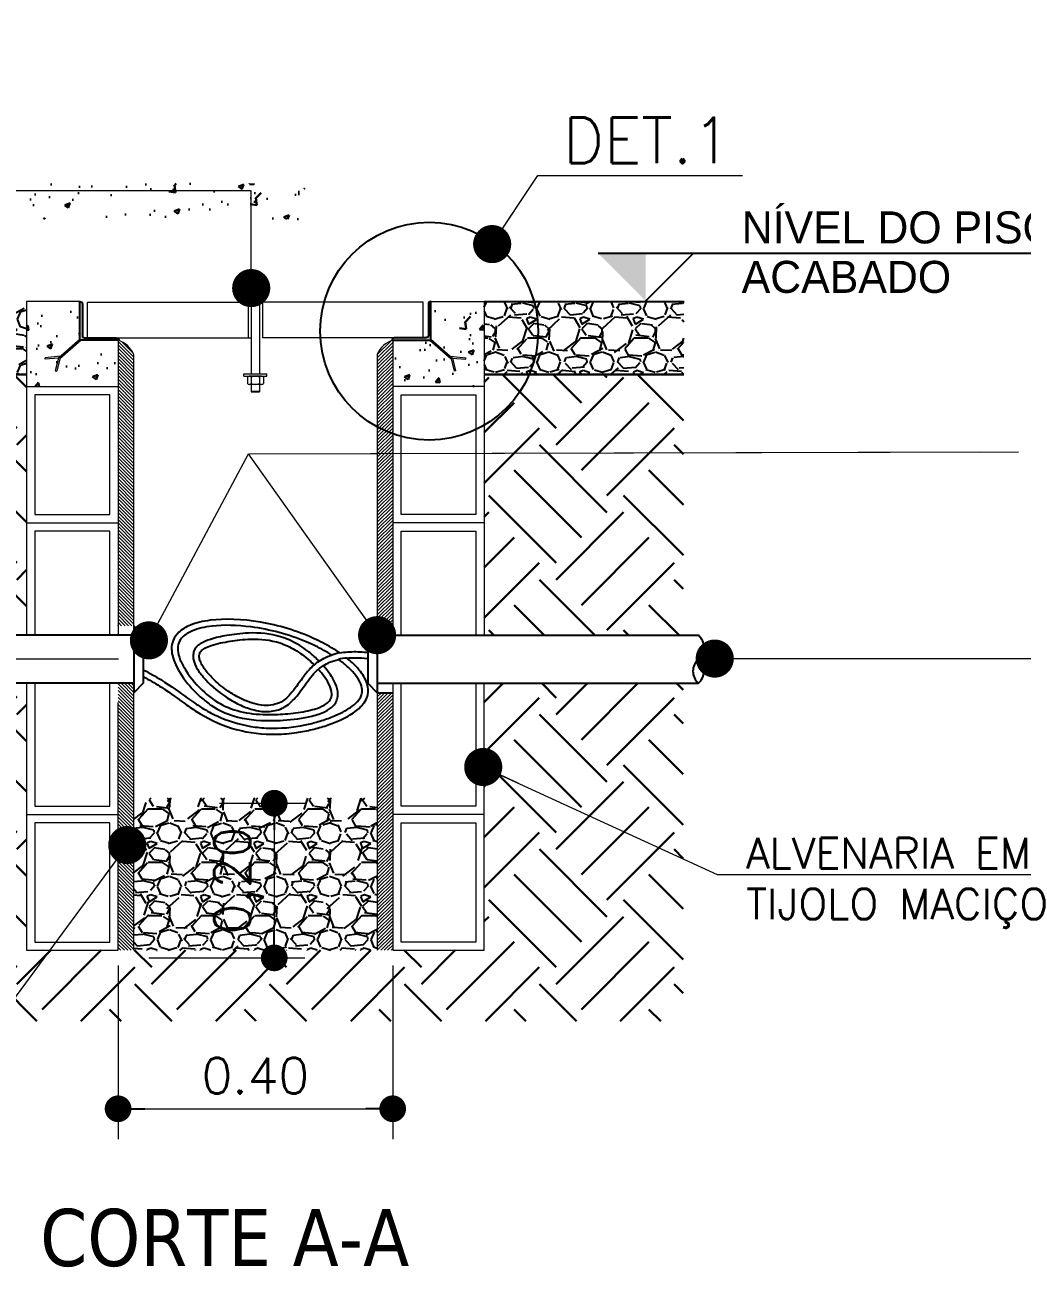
# Model space of a CAD drawing. Header units: inches. Extents: x -7660 to 802, y -193 to 3.
# Drawn here: x 577.47 to 583, y -143.66 to -136.77 of the extents above; entities that cross this region are included whole.
import ezdxf

# ---------------------------------------------------------------- set-up
doc = ezdxf.new("R2010")
doc.units = ezdxf.units.IN
doc.header["$MEASUREMENT"] = 0
doc.linetypes.add('DASHDOT2', pattern=[0.5, 0.25, -0.125, 0, -0.125])
for name, color, linetype in [('0-CSS', 8, 'Continuous'), ('0-PENA01', 1, 'Continuous'), ('_A INSTALAR', 10, 'Continuous'), ('Civil_Titulo', 7, 'Continuous'), ('COTAS', 8, 'Continuous'), ('CSS PENA-02_INSTALAR', 6, 'Continuous'), ('CSS-HACHURAS-2', 253, 'Continuous'), ('CSS-PENA-08_INSTALAR', 8, 'Continuous'), ('indicação', 7, 'Continuous'), ('L3', 3, 'Continuous'), ('lay_exec', 2, 'Continuous'), ('TEXTO', 7, 'Continuous')]:
    doc.layers.add(name, color=color, linetype=linetype)
doc.layers.add('existente', color=8, linetype='Continuous', lineweight=0)
doc.styles.add('KBBR', font='KBBR.SHX')
doc.styles.add('ROMANS', font='romans.shx', dxfattribs={"height": 10})
doc.styles.add('ROMANSPAR', font='romans.shx')
doc.styles.get("Standard").update_dxf_attribs({"font": 'arial.ttf'})
doc.styles.add('tahoma', font='tahoma.ttf')
doc.dimstyles.new('1-100$7', dxfattribs={"dimscale": 100, "dimtxt": 1.5, "dimasz": 2, "dimexe": 1, "dimexo": 1, "dimgap": 0.75, "dimtad": 1, "dimlfac": 0.001, "dimzin": 1, "dimdsep": 46, "dimtxsty": 'ROMANS', "dimblk": 'OBLIQUE', "dimcen": 0, "dimdle": 1, "dimclre": 9, "dimadec": 0, "dimazin": 0, "dimtfac": 1, "dimtix": 1, "dimtmove": 0, "dimatfit": 2, "dimldrblk": 'OBLIQUE', "dimfxl": 1, "dimarcsym": 0})
doc.dimstyles.new('STANDARD$0', dxfattribs={"dimtxt": 0.15, "dimasz": 0.25, "dimexe": 0.2, "dimexo": 0.4, "dimgap": 0.08, "dimtad": 1, "dimdsep": 46, "dimtxsty": 'ROMANS', "dimblk": 'OBLIQUE', "dimcen": 2.5, "dimclrd": 1, "dimclre": 1, "dimclrt": 2, "dimadec": 0, "dimazin": 0, "dimtfac": 1, "dimtmove": 2, "dimatfit": 3, "dimldrblk": 'OBLIQUE', "dimfxl": 1, "dimtolj": 1, "dimtzin": 0, "dimarcsym": 0})
doc.dimstyles.new('VERMELHA', dxfattribs={"dimtxt": 0.15, "dimasz": 0.09, "dimexe": 0.18, "dimexo": 0.18, "dimgap": 0.18, "dimtad": 1, "dimdec": 3, "dimzin": 1, "dimdsep": 46, "dimtxsty": 'Standard', "dimblk1": 'DOT', "dimblk2": 'DOT', "dimsah": 1, "dimcen": 2.5, "dimclrd": 1, "dimclre": 1, "dimclrt": 256, "dimadec": 0, "dimazin": 0, "dimtfac": 1, "dimtdec": 3, "dimtmove": 0, "dimatfit": 3, "dimldrblk": 'DOT', "dimfxl": 1, "dimtolj": 1, "dimtzin": 1, "dimarcsym": 0})
pattern_1 = [(228.012787504, (-40731.3309835, -20861.1972275), (-0.56, -0.63), [0.00941752, -0.9323361633]), (184.969740728, (-40731.3372835, -20861.2042275), (0.84, 0.07), [0.01616076, -1.59991473329]), (132.510447078, (-40731.3533835, -20861.2056275), (0.7, -0.77), [0.01139516, -1.12812228173]), (267.273689006, (-40731.3806835, -20861.2231275), (0.07, 1.4), [0.01471666, -1.45694906291]), (292.833654178, (-40731.3813835, -20861.2378275), (-0.35, 0.84), [0.01443085, -1.42865611897]), (357.273689006, (-40731.3757835, -20861.2511275), (-1.4, 0.07), [0.01471666, -1.45694906291]), (37.694240467, (-40731.3610835, -20861.2518275), (-0.91, -0.7), [0.01946203, -1.92673939842]), (72.255328375, (-40731.3456835, -20861.2399275), (0.49, 1.54), [0.01837416, -1.81904250478]), (121.429565615, (-40731.3400835, -20861.2224275), (-0.56, 0.91), [0.0147665, -1.46188511768]), (175.236358309, (-40731.3477835, -20861.2098275), (0.77, -0.07), [0.01685824, -0.82605338052]), (222.397437798, (-40731.3645835, -20861.2084275), (-0.84, -0.77), [0.02180136, -2.15833625034]), (138.814074834, (-40731.3113835, -20861.2238275), (-0.49, 0.42), [0.00744107, -0.73666913689]), (171.46923439, (-40731.3169835, -20861.2189275), (0.91, -0.14), [0.01415659, -1.40150579913]), (225, (-40731.330984, -20861.216827), (0, -0.07), [0.00989947, -0.08909547937]), (203.198590514, (-40731.3358835, -20861.2084275), (0.35, 0.14), [0.00533106, -0.52777305741]), (291.801409486, (-40731.340784, -20861.210527), (-0.07, 0.21), [0.00753921, -0.3694223265]), (30.963756532, (-40731.337984, -20861.217527), (0.21, 0.14), [0.01224503, -0.39592160264]), (161.565051177, (-40731.327484, -20861.211227), (0.14, -0.07), [0.00885437, -0.21250506621]), (16.389540334, (-40731.3813835, -20861.2105275), (0.7, 0.21), [0.012404, -1.22799916027]), (70.346175942, (-40731.3694835, -20861.2070275), (-0.2800000000001, -0.77000000000024), [0.01040627, -1.03021854231]), (293.198590514, (-40731.3274835, -20861.1972275), (-0.14, 0.35), [0.01066205, -0.52244206741]), (343.610459666, (-40731.3232835, -20861.2070275), (-0.7, 0.21), [0.012404, -1.22799916027]), (339.44395478, (-40731.3813835, -20861.2539275), (-0.35, 0.14), [0.0119616, -0.58611866217]), (294.775140569, (-40731.3701835, -20861.2581275), (-0.35, 0.77), [0.01002246, -0.99222501443]), (66.801409486, (-40731.3267835, -20861.2672275), (0.14, 0.35), [0.01066205, -0.52244206741]), (17.354024636, (-40731.3225835, -20861.2574275), (-0.91, -0.28), [0.01173417, -1.161679653]), (69.44395478, (-40731.3610835, -20861.2672275), (-0.14, -0.35), [0.0059808, -0.59209946217]), (101.309932474, (-40731.330984, -20861.267227), (-0.07, 0.28), [0.0035693, -0.35336206595]), (165.96375653, (-40731.331684, -20861.263727), (0.21, -0.07), [0.01443085, -0.27418654379]), (186.009005957, (-40731.3456835, -20861.2602275), (0.7, 0.07), [0.0133735, -1.32397462222]), (303.690067526, (-40731.337984, -20861.223827), (-0.07, 0.14), [0.01009554, -0.24229304928]), (353.157226587, (-40731.3323835, -20861.2322275), (1.19, -0.14), [0.01762558, -1.74492938368]), (60.945395901, (-40731.3148835, -20861.2343275), (-0.28, -0.49), [0.00720692, -0.71348718987]), (90, (-40731.311384, -20861.22803), (-0.07, 0.07), [0.0042, -0.0658]), (120.256437164, (-40731.3470835, -20861.2581275), (0.28, -0.49), [0.00972468, -0.96274639926]), (48.012787504, (-40731.3519835, -20861.2497275), (0.56, 0.63), [0.01883504, -0.9229186433]), (0, (-40731.339384, -20861.23573), (0.07, 0.07), [0.0182, -0.0518]), (325.304846469, (-40731.3211835, -20861.2357275), (0.7, -0.49), [0.01106798, -1.09572920106]), (254.0546041, (-40731.3120835, -20861.242027), (-0.07, -0.28), [0.01019214, -0.49941555225]), (207.645975364, (-40731.3148835, -20861.2518275), (-1.33, -0.7), [0.01659455, -1.64286319276]), (175.42607874, (-40731.3295835, -20861.2595275), (-0.91, 0.07), [0.01755593, -1.73803513856])]
pattern_2 = [(45, (-40702.19013, -20861.13821), (0, 0.1767766953), [0.125, -0.125]), (45, (-40702.22327, -20861.10507), (0, 0.1767766953), [0.125, -0.125]), (45, (-40702.25642, -20861.07192), (0, 0.1767766953), [0.125, -0.125]), (135, (-40702.25642, -20861.04982), (-0.1767766953, 0), [0.125, -0.125]), (135, (-40702.22327, -20861.01668), (-0.1767766953, 0), [0.125, -0.125]), (135, (-40702.19013, -20860.98353), (-0.1767766953, 0), [0.125, -0.125])]

# ---------------------------------------------------------------- blocks, each defined once
blk = doc.blocks.new('_Dot')
at = {"layer": '0-PENA01', "color": 0, "lineweight": -2}
blk.add_line((-0.5, 0), (-1, 0), dxfattribs=at)
at = {"layer": '0-PENA01', "color": 0, "const_width": 0.5}
blk.add_lwpolyline([(-0.25, 0, 1), (0.25, 0, 1)], format="xyb", close=True, dxfattribs=at)
blk = doc.blocks.new('A$C264D5A74')
at = {"layer": 'CSS-HACHURAS-2'}
h = blk.add_hatch(color=256, dxfattribs=at)
h.dxf.hatch_style = 1
h.paths.add_polyline_path([(9.524, 0.636), (1.272, 0.636, -0.4142136), (0.636, 1.272), (0.636, 9.524, 0.4142136), (0, 10.16), (0, 0), (10.16, 0, 0.4142136)])
at = {"color": 0, "ltscale": 0.001}
blk.add_lwpolyline([(0, 10.16), (0, 10.16, -0.4142136), (0.636, 9.524), (0.636, 1.272, 0.4142136), (1.272, 0.636), (9.524, 0.636, -0.4142136), (10.16, 0), (10.16, 0), (0, 0)], format="xyb", close=True, dxfattribs=at)
blk = doc.blocks.new('DOT')
at = {"layer": 'COTAS', "color": 0, "linetype": 'ByBlock'}
blk.add_line((-0.5, 0), (-1, 0), dxfattribs=at)
at = {"layer": 'COTAS', "color": 0, "linetype": 'ByBlock', "const_width": 0.5}
blk.add_lwpolyline([(-0.25, 0, 1), (0.25, 0, 1)], format="xyb", close=True, dxfattribs=at)
blk = doc.blocks.new('*D194')
at = {"layer": 'existente', "color": 8, "lineweight": -2, "transparency": 16777216}
for p, q in [((-1.7876, 2.4316), (-1.826, 2.4316)), ((-1.786, 2.3966), (-1.786, 1.9975)), ((-1.3623, 1.9625), (-1.826, 1.9625))]:
    blk.add_line(p, q, dxfattribs=at)
at = {"layer": 'existente', "color": 8, "lineweight": -2, "transparency": 16777216, "xscale": 0.035, "yscale": 0.035, "zscale": 0.035}
for p, rotation in [((-1.786, 2.4316), 90), ((-1.786, 1.9625), 270)]:
    blk.add_blockref('DOT', p, dxfattribs=dict(at, rotation=rotation))
at = {"layer": 'existente', "color": 7, "transparency": 16777216, "insert": (-1.8295, 2.1971), "char_height": 0.047, "attachment_point": 5, "rotation": 90, "style": 'ROMANS'}
blk.add_mtext('\\A1;0.30', dxfattribs=at)
blk = doc.blocks.new('*D195')
at = {"layer": 'existente', "color": 8, "lineweight": -2, "transparency": 16777216}
for p, q in [((-1.23, 1.7736), (-1.1181, 1.7736)), ((-1.1581, 1.7386), (-1.1581, 1.6058)), ((-1.3225, 1.5708), (-1.1181, 1.5708))]:
    blk.add_line(p, q, dxfattribs=at)
at = {"layer": 'existente', "color": 8, "lineweight": -2, "transparency": 16777216, "xscale": 0.035, "yscale": 0.035, "zscale": 0.035}
for p, rotation in [((-1.1581, 1.7736), 90), ((-1.1581, 1.5708), 270)]:
    blk.add_blockref('DOT', p, dxfattribs=dict(at, rotation=rotation))
at = {"layer": 'existente', "color": 7, "transparency": 16777216, "insert": (-1.206, 1.6722), "char_height": 0.047, "attachment_point": 5, "rotation": 90, "style": 'ROMANS'}
blk.add_mtext('\\A1;0,20', dxfattribs=at)
blk = doc.blocks.new('*D196')
at = {"layer": 'existente', "color": 8, "lineweight": -2, "transparency": 16777216}
for p, q in [((-1.3628, 1.5608), (-1.3628, 1.3329)), ((-1.0028, 1.5609), (-1.0028, 1.3329)), ((-1.3278, 1.3729), (-1.0378, 1.3729))]:
    blk.add_line(p, q, dxfattribs=at)
at = {"layer": 'existente', "color": 8, "lineweight": -2, "transparency": 16777216, "xscale": 0.035, "yscale": 0.035, "zscale": 0.035, "rotation": 180}
blk.add_blockref('DOT', (-1.3628, 1.3729), dxfattribs=at)
at = {"layer": 'existente', "color": 8, "lineweight": -2, "transparency": 16777216, "xscale": 0.035, "yscale": 0.035, "zscale": 0.035}
blk.add_blockref('DOT', (-1.0028, 1.3729), dxfattribs=at)
at = {"layer": 'existente', "color": 7, "transparency": 16777216, "insert": (-1.1828, 1.4164), "char_height": 0.047, "attachment_point": 5, "style": 'ROMANS'}
blk.add_mtext('\\A1;0.40', dxfattribs=at)
blk = doc.blocks.new('caixasddeps')
at = {"linetype": 'ByBlock'}
h = blk.add_hatch(dxfattribs=at)
h.set_pattern_fill('GRAVEL', color=8, scale=0.07)
h.set_pattern_definition([(228.012787504, (-40705.614665, -20861.5732936), (-0.56, -0.63), [0.00941752, -0.9323361633]), (184.969740728, (-40705.620965, -20861.5802936), (0.84, 0.07), [0.01616076, -1.59991473329]), (132.510447078, (-40705.637065, -20861.5816936), (0.7, -0.77), [0.01139516, -1.12812228173]), (267.273689006, (-40705.664365, -20861.5991936), (0.07, 1.4), [0.01471666, -1.45694906291]), (292.833654178, (-40705.665065, -20861.6138936), (-0.35, 0.84), [0.01443085, -1.42865611897]), (357.273689006, (-40705.659465, -20861.6271936), (-1.4, 0.07), [0.01471666, -1.45694906291]), (37.694240467, (-40705.644765, -20861.6278936), (-0.91, -0.7), [0.01946203, -1.92673939842]), (72.255328375, (-40705.629365, -20861.6159936), (0.49, 1.54), [0.01837416, -1.81904250478]), (121.429565615, (-40705.623765, -20861.5984936), (-0.56, 0.91), [0.0147665, -1.46188511768]), (175.236358309, (-40705.631465, -20861.5858936), (0.77, -0.07), [0.01685824, -0.82605338052]), (222.397437798, (-40705.6482649, -20861.5844936), (-0.84, -0.77), [0.02180136, -2.15833625034]), (138.814074834, (-40705.595065, -20861.5998936), (-0.49, 0.42), [0.00744107, -0.73666913689]), (171.46923439, (-40705.600665, -20861.5949936), (0.91, -0.14), [0.01415659, -1.40150579913]), (225, (-40705.614665, -20861.592894), (-8e-18, -0.07), [0.00989947, -0.08909547937]), (203.198590514, (-40705.619565, -20861.584494), (0.35, 0.14), [0.00533106, -0.52777305741]), (291.801409486, (-40705.624465, -20861.586594), (-0.07, 0.21), [0.00753921, -0.3694223265]), (30.963756532, (-40705.621665, -20861.593594), (0.21, 0.14), [0.01224503, -0.39592160264]), (161.565051177, (-40705.611165, -20861.587294), (0.14, -0.07), [0.00885437, -0.21250506621]), (16.389540334, (-40705.665065, -20861.5865936), (0.7, 0.21), [0.012404, -1.22799916027]), (70.346175942, (-40705.653165, -20861.5830936), (-0.2800000000001, -0.77000000000024), [0.01040627, -1.03021854231]), (293.198590514, (-40705.611165, -20861.573294), (-0.14, 0.35), [0.01066205, -0.52244206741]), (343.610459666, (-40705.606965, -20861.5830936), (-0.7, 0.21), [0.012404, -1.22799916027]), (339.44395478, (-40705.665065, -20861.629994), (-0.35, 0.14), [0.0119616, -0.58611866217]), (294.775140569, (-40705.653865, -20861.6341936), (-0.35, 0.77), [0.01002246, -0.99222501443]), (66.801409486, (-40705.610465, -20861.643294), (0.14, 0.35), [0.01066205, -0.52244206741]), (17.354024636, (-40705.606265, -20861.6334936), (-0.91, -0.28), [0.01173417, -1.161679653]), (69.44395478, (-40705.644765, -20861.643294), (-0.14, -0.35), [0.0059808, -0.59209946217]), (101.309932474, (-40705.614665, -20861.643294), (-0.07, 0.28), [0.0035693, -0.35336206595]), (165.96375653, (-40705.615365, -20861.639794), (0.21, -0.07), [0.01443085, -0.27418654379]), (186.009005957, (-40705.629365, -20861.6362936), (0.7, 0.07), [0.0133735, -1.32397462222]), (303.690067526, (-40705.621665, -20861.599894), (-0.07, 0.14), [0.01009554, -0.24229304928]), (353.157226587, (-40705.616065, -20861.6082936), (1.19, -0.14), [0.01762558, -1.74492938368]), (60.945395901, (-40705.598565, -20861.6103936), (-0.28, -0.49), [0.00720692, -0.71348718987]), (90, (-40705.595065, -20861.604094), (-0.07, 0.07), [0.0042, -0.0658]), (120.256437164, (-40705.630765, -20861.6341936), (0.28, -0.49), [0.00972468, -0.96274639926]), (48.012787504, (-40705.635665, -20861.6257936), (0.56, 0.63), [0.01883504, -0.9229186433]), (0, (-40705.623065, -20861.611794), (0.07, 0.07), [0.0182, -0.0518]), (325.304846469, (-40705.604865, -20861.6117936), (0.7, -0.49), [0.01106798, -1.09572920106]), (254.0546041, (-40705.595765, -20861.618094), (-0.07, -0.28), [0.01019214, -0.49941555225]), (207.645975364, (-40705.598565, -20861.6278936), (-1.33, -0.7), [0.01659455, -1.64286319276]), (175.42607874, (-40705.613265, -20861.6355936), (-0.91, 0.07), [0.01755593, -1.73803513856])])
h.paths.add_polyline_path([(-1.4828, 2.3358), (-1.4828, 2.4316), (-1.7676, 2.4316), (-1.7676, 2.3358)])
h = blk.add_hatch(dxfattribs=at)
h.set_pattern_fill('GRAVEL', color=8, scale=0.07)
h.set_pattern_definition([(228.012787504, (-40710.043524, -20859.529687), (-0.56, -0.63), [0.00941752, -0.9323361633]), (184.969740728, (-40710.0498242, -20859.5366872), (0.84, 0.07), [0.01616076, -1.59991473329]), (132.510447078, (-40710.065924, -20859.538087), (0.7, -0.77), [0.01139516, -1.12812228173]), (267.273689006, (-40710.0932242, -20859.5555872), (0.07, 1.4), [0.01471666, -1.45694906291]), (292.833654178, (-40710.0939242, -20859.5702872), (-0.35, 0.84), [0.01443085, -1.42865611897]), (357.273689006, (-40710.0883242, -20859.5835872), (-1.4, 0.07), [0.01471666, -1.45694906291]), (37.694240467, (-40710.0736242, -20859.5842872), (-0.91, -0.7), [0.01946203, -1.92673939842]), (72.255328375, (-40710.0582242, -20859.5723872), (0.49, 1.54), [0.01837416, -1.81904250478]), (121.429565615, (-40710.0526242, -20859.5548872), (-0.56, 0.91), [0.0147665, -1.46188511768]), (175.236358309, (-40710.060324, -20859.542287), (0.77, -0.07), [0.01685824, -0.82605338052]), (222.397437798, (-40710.0771242, -20859.5408872), (-0.84, -0.77), [0.02180136, -2.15833625034]), (138.814074834, (-40710.023924, -20859.556287), (-0.49, 0.42), [0.00744107, -0.73666913689]), (171.46923439, (-40710.0295242, -20859.5513872), (0.91, -0.14), [0.01415659, -1.40150579913]), (225, (-40710.043524, -20859.549287), (0, -0.07), [0.00989947, -0.08909547937]), (203.198590514, (-40710.048424, -20859.540887), (0.35, 0.14), [0.00533106, -0.52777305741]), (291.801409486, (-40710.053324, -20859.542987), (-0.07, 0.21), [0.00753921, -0.3694223265]), (30.963756532, (-40710.050524, -20859.549987), (0.21, 0.14), [0.01224503, -0.39592160264]), (161.565051177, (-40710.040024, -20859.543687), (0.14, -0.07), [0.00885437, -0.21250506621]), (16.389540334, (-40710.093924, -20859.5429872), (0.7, 0.21), [0.012404, -1.22799916027]), (70.346175942, (-40710.082024, -20859.539487), (-0.2800000000001, -0.77000000000024), [0.01040627, -1.03021854231]), (293.198590514, (-40710.040024, -20859.529687), (-0.14, 0.35), [0.01066205, -0.52244206741]), (343.610459666, (-40710.035824, -20859.5394872), (-0.7, 0.21), [0.012404, -1.22799916027]), (339.44395478, (-40710.093924, -20859.586387), (-0.35, 0.14), [0.0119616, -0.58611866217]), (294.775140569, (-40710.082724, -20859.590587), (-0.35, 0.77), [0.01002246, -0.99222501443]), (66.801409486, (-40710.039324, -20859.599687), (0.14, 0.35), [0.01066205, -0.52244206741]), (17.354024636, (-40710.035124, -20859.589887), (-0.91, -0.28), [0.01173417, -1.161679653]), (69.44395478, (-40710.073624, -20859.599687), (-0.14, -0.35), [0.0059808, -0.59209946217]), (101.309932474, (-40710.043524, -20859.599687), (-0.07, 0.28), [0.0035693, -0.35336206595]), (165.96375653, (-40710.044224, -20859.596187), (0.21, -0.07), [0.01443085, -0.27418654379]), (186.009005957, (-40710.0582242, -20859.5926872), (0.7, 0.07), [0.0133735, -1.32397462222]), (303.690067526, (-40710.050524, -20859.556287), (-0.07, 0.14), [0.01009554, -0.24229304928]), (353.157226587, (-40710.0449242, -20859.5646872), (1.19, -0.14), [0.01762558, -1.74492938368]), (60.945395901, (-40710.027424, -20859.566787), (-0.28, -0.49), [0.00720692, -0.71348718987]), (90, (-40710.023924, -20859.56049), (-0.07, 0.07), [0.0042, -0.0658]), (120.256437164, (-40710.059624, -20859.590587), (0.28, -0.49), [0.00972468, -0.96274639926]), (48.012787504, (-40710.064524, -20859.582187), (0.56, 0.63), [0.01883504, -0.9229186433]), (0, (-40710.051924, -20859.56819), (0.07, 0.07), [0.0182, -0.0518]), (325.304846469, (-40710.033724, -20859.568187), (0.7, -0.49), [0.01106798, -1.09572920106]), (254.0546041, (-40710.024624, -20859.574487), (-0.07, -0.28), [0.01019214, -0.49941555225]), (207.645975364, (-40710.0274242, -20859.5842872), (-1.33, -0.7), [0.01659455, -1.64286319276]), (175.42607874, (-40710.0421242, -20859.5919872), (-0.91, 0.07), [0.01755593, -1.73803513856])])
h.paths.add_polyline_path([(-0.6212, 2.3358), (-0.6212, 2.4316), (-0.8828, 2.4316), (-0.8828, 2.3358)])
h = blk.add_hatch(dxfattribs=at)
h.set_pattern_fill('GRAVEL', color=8, scale=0.07)
h.set_pattern_definition(pattern_1)
h.paths.add_polyline_path([(-1.1828, 1.5804), (-1.1828, 1.7804), (-1.3425, 1.7804), (-1.3425, 1.5804), (-1.2078, 1.5804)])
h = blk.add_hatch(dxfattribs=at)
h.set_pattern_fill('GRAVEL', color=8, scale=0.07)
h.set_pattern_definition(pattern_1)
h.paths.add_polyline_path([(-1.1828, 1.5804), (-1.1828, 1.7804), (-1.023, 1.7804), (-1.023, 1.5804), (-1.1578, 1.5804)])
at = {"layer": '0-CSS', "linetype": 'ByBlock', "lineweight": 30}
h = blk.add_hatch(dxfattribs=at)
h.set_pattern_fill('EARTH', color=8, scale=0.5, angle=45)
h.set_pattern_definition(pattern_2)
h.paths.add_polyline_path([(-1.7436, 1.994), (-1.7441, 2.3358), (-1.4828, 2.3358), (-1.4828, 1.994)])
h.paths.add_polyline_path([(-1.1828, 1.488), (-1.1828, 1.5808), (-1.4828, 1.5808), (-1.4828, 1.9309), (-1.7436, 1.9309), (-1.7436, 1.4878)])
h = blk.add_hatch(dxfattribs=at)
h.set_pattern_fill('EARTH', color=8, scale=0.5, angle=45)
h.set_pattern_definition(pattern_2)
h.paths.add_polyline_path([(-0.6219, 1.994), (-0.6214, 2.3358), (-0.8828, 2.3358), (-0.8828, 1.994)])
h.paths.add_polyline_path([(-1.1828, 1.488), (-1.1828, 1.5808), (-0.8828, 1.5808), (-0.8828, 1.9309), (-0.6219, 1.9309), (-0.6219, 1.4878)])
at = {"layer": 'L3', "linetype": 'ByBlock', "lineweight": 30}
h = blk.add_hatch(dxfattribs=at)
h.set_pattern_fill('AR-CONC', color=8, scale=0.01)
h.set_pattern_definition([(50, (-40705.82059, -20861.48795), (0.07172601826, -0.0062752135), [0.0075, -0.0825]), (355, (-40705.82059, -20861.48795), (-0.01387513336, 0.07521921337), [0.006, -0.066]), (100.45144446, (-40705.81461, -20861.488475), (0.05785088467, 0.0689439991), [0.0063740192, -0.0701142112]), (46.1842, (-40705.82059, -20861.46795), (0.10672413307, -0.01655192808), [0.01125, -0.12375]), (96.6356355, (-40705.8117, -20861.46933), (0.09346619457, 0.09741186008), [0.0095610342, -0.105171376]), (351.184164, (-40705.82059, -20861.46795), (0.0934661945, 0.09741186003), [0.009, -0.0990000001]), (21, (-40705.81059, -20861.47295), (0.05969070521, -0.04026188907), [0.0075, -0.0825]), (326, (-40705.81059, -20861.47295), (0.02433153319, 0.0725150045), [0.006, -0.066]), (71.45144474, (-40705.805614, -20861.47631), (0.08402223767, 0.03225311528), [0.006374019, -0.0701142112]), (37.5, (-40705.820589, -20861.487952), (0.001215985532, 0.033289385383), [0, -0.0652, 0, -0.067, 0, -0.06625]), (7.5, (-40705.82059, -20861.48795), (0.026306953744, 0.039441171188), [0, -0.0382, 0, -0.0637, 0, -0.02525]), (327.5, (-40705.842889, -20861.487952), (0.053382243617, -0.002255487173), [0, -0.025, 0, -0.078, 0, -0.1035]), (317.5, (-40705.85289, -20861.48795), (0.058318616934, 0.010010498233), [0, -0.0325, 0, -0.0518, 0, -0.0735])])
h.paths.add_polyline_path([(-1.1183, 2.5394), (-1.1183, 2.5862), (-1.3288, 2.5862), (-1.3288, 2.5394)])
h.paths.add_polyline_path([(-1.3478, 2.5394), (-1.3478, 2.5862), (-1.5583, 2.5862), (-1.5583, 2.5394), (-1.5207, 2.5394)])
h = blk.add_hatch(dxfattribs=at)
h.set_pattern_fill('AR-CONC', color=8, scale=0.01)
h.set_pattern_definition([(50, (-40702.08052, -20861.36573), (0.07172601826, -0.0062752135), [0.0075, -0.0825]), (355, (-40702.08052, -20861.36573), (-0.01387513336, 0.07521921337), [0.006, -0.066]), (100.45144446, (-40702.07454, -20861.366255), (0.05785088467, 0.0689439991), [0.0063740192, -0.0701142112]), (46.1842, (-40702.08052, -20861.34573), (0.10672413307, -0.01655192808), [0.01125, -0.12375]), (96.6356355, (-40702.07162, -20861.34711), (0.09346619457, 0.09741186008), [0.0095610342, -0.105171376]), (351.184164, (-40702.08052, -20861.34573), (0.0934661945, 0.09741186003), [0.009, -0.0990000001]), (21, (-40702.07052, -20861.35073), (0.05969070521, -0.04026188907), [0.0075, -0.0825]), (326, (-40702.07052, -20861.35073), (0.02433153319, 0.0725150045), [0.006, -0.066]), (71.45144474, (-40702.065544, -20861.35409), (0.08402223767, 0.03225311528), [0.006374019, -0.0701142112]), (37.5, (-40702.080518, -20861.365732), (0.001215985532, 0.033289385383), [0, -0.0652, 0, -0.067, 0, -0.06625]), (7.5, (-40702.08052, -20861.365732), (0.026306953744, 0.039441171188), [0, -0.0382, 0, -0.0637, 0, -0.02525]), (327.5, (-40702.102818, -20861.365732), (0.053382243617, -0.002255487173), [0, -0.025, 0, -0.078, 0, -0.1035]), (317.5, (-40702.11282, -20861.365732), (0.058318616934, 0.010010498233), [0, -0.0325, 0, -0.0518, 0, -0.0735])])
h.paths.add_polyline_path([(-1.3627, 2.3808), (-1.4127, 2.3808), (-1.4127, 2.4316), (-1.4827, 2.4316), (-1.4827, 2.32), (-1.3627, 2.32)])
h = blk.add_hatch(dxfattribs=at)
h.set_pattern_fill('AR-CONC', color=8, scale=0.01)
h.set_pattern_definition([(50, (-40702.33052, -20861.36573), (0.07172601826, -0.0062752135), [0.0075, -0.0825]), (355, (-40702.33052, -20861.36573), (-0.01387513336, 0.07521921337), [0.006, -0.066]), (100.45144446, (-40702.32454, -20861.366255), (0.05785088467, 0.0689439991), [0.0063740192, -0.0701142112]), (46.1842, (-40702.33052, -20861.34573), (0.10672413307, -0.01655192808), [0.01125, -0.12375]), (96.6356355, (-40702.32162, -20861.34711), (0.09346619457, 0.09741186008), [0.0095610342, -0.105171376]), (351.184164, (-40702.33052, -20861.34573), (0.0934661945, 0.09741186003), [0.009, -0.0990000001]), (21, (-40702.32052, -20861.35073), (0.05969070521, -0.04026188907), [0.0075, -0.0825]), (326, (-40702.32052, -20861.35073), (0.02433153319, 0.0725150045), [0.006, -0.066]), (71.45144474, (-40702.315544, -20861.35409), (0.08402223767, 0.03225311528), [0.006374019, -0.0701142112]), (37.5, (-40702.330518, -20861.365732), (0.001215985532, 0.033289385383), [0, -0.0652, 0, -0.067, 0, -0.06625]), (7.5, (-40702.33052, -20861.365732), (0.026306953744, 0.039441171188), [0, -0.0382, 0, -0.0637, 0, -0.02525]), (327.5, (-40702.352818, -20861.365732), (0.053382243617, -0.002255487173), [0, -0.025, 0, -0.078, 0, -0.1035]), (317.5, (-40702.36282, -20861.365732), (0.058318616934, 0.010010498233), [0, -0.0325, 0, -0.0518, 0, -0.0735])])
h.paths.add_polyline_path([(-1.0028, 2.3808), (-0.9528, 2.3808), (-0.9528, 2.4316), (-0.8828, 2.4316), (-0.8828, 2.32), (-1.0028, 2.32)])
at = {"layer": 'lay_exec', "linetype": 'Continuous', "lineweight": 0}
h = blk.add_hatch(dxfattribs=at)
h.set_pattern_fill('ANSI31', color=1, scale=0.001, style=0)
h.set_pattern_definition([(134.999999925, (21080.6176152, -10309.4714123), (0.0022450640332, 0.0022450640332), [])])
edge = h.paths.add_edge_path()
edge.add_line((-1.3425, 2.0064), (-1.3628, 2.0064))
edge.add_line((-1.3628, 2.0064), (-1.3628, 2.3808))
edge.add_arc((-1.3728, 2.3495), 0.0329, 23.1124, 72.3231, ccw=False)
edge.add_line((-1.3425, 2.3624), (-1.3425, 2.0064))
h.paths.add_polyline_path([(-1.3628, 1.9309), (-1.3422, 1.9309), (-1.3425, 1.5808), (-1.3628, 1.5808)])
h = blk.add_hatch(dxfattribs=at)
h.set_pattern_fill('ANSI31', color=1, scale=0.001, style=0)
h.set_pattern_definition([(45, (-21082.9831188, -10309.4714123), (-0.0022450640332, 0.0022450640332), [])])
edge = h.paths.add_edge_path()
edge.add_line((-1.023, 2.0064), (-1.0028, 2.0064))
edge.add_line((-1.0028, 2.0064), (-1.0028, 2.3808))
edge.add_arc((-0.9928, 2.3495), 0.0329, 107.6769, 156.8876)
edge.add_line((-1.023, 2.3624), (-1.023, 2.0064))
h.paths.add_polyline_path([(-1.0028, 1.9185), (-1.023, 1.9185), (-1.023, 1.5808), (-1.0028, 1.5809)])
at = {"color": 8, "linetype": 'ByBlock'}
blk.add_line((-0.8828, 2.4316), (-0.6206, 2.4316), dxfattribs=at)
at = {"linetype": 'ByBlock', "lineweight": 30}
for p, q in [((-1.4828, 2.3358), (-1.7676, 2.3358)), ((-0.8828, 2.3358), (-0.6212, 2.3358))]:
    blk.add_line(p, q, dxfattribs=at)
at = {"color": 4, "linetype": 'DASHDOT2', "ltscale": 10}
blk.add_circle((-0.9549, 2.3927), 0.1429, dxfattribs=at)
at = {"layer": '_A INSTALAR', "color": 7, "linetype": 'ByBlock'}
for p, q in [((-0.7335, 2.495), (-0.1366, 2.495)), ((-0.671, 2.4325), (-0.6085, 2.495))]:
    blk.add_line(p, q, dxfattribs=at)
blk.add_solid([(-0.7335, 2.495), (-0.671, 2.4325), (-0.671, 2.495)], dxfattribs=at)
at = {"layer": 'CSS-PENA-08_INSTALAR', "color": 5}
for p, q in [((-1.3299, 1.994), (-1.3423, 2.0064)), ((-1.3423, 2.0064), (-1.3423, 1.9185)), ((-1.0356, 1.994), (-1.0232, 2.0064)), ((-1.0232, 2.0064), (-1.0028, 2.0064)), ((-1.0232, 2.0064), (-1.0232, 1.9185)), ((-1.3422, 1.994), (-1.7436, 1.994)), ((-1.3299, 1.994), (-1.3299, 1.9309)), ((-1.0356, 1.994), (-1.0356, 1.9309)), ((-1.0233, 1.994), (-0.6021, 1.994)), ((-1.3422, 1.9309), (-1.7436, 1.9309)), ((-1.3299, 1.9309), (-1.3423, 1.9185)), ((-1.0356, 1.9309), (-1.0232, 1.9185)), ((-1.0233, 1.9309), (-0.6021, 1.9309)), ((-1.0232, 1.9185), (-1.0028, 1.9185))]:
    blk.add_line(p, q, dxfattribs=at)
for centre, start, end in [((-0.6158, 1.9783), 311.0808, 48.9192), ((-0.5883, 1.9467), 131.0808, 228.9192), ((-0.6158, 1.9467), 311.0808, 48.9192)]:
    blk.add_arc(centre, 0.0209, start, end, dxfattribs=at)
at = {"layer": 'CSS-PENA-08_INSTALAR', "color": 10}
for centre, radius, start, end in [((-0.7829, 1.5343), 0.5304, 126.626, 127.4987), ((-1.064, 1.9167), 0.0546, 98.6154, 110.0205), ((-1.0633, 1.931), 0.0329, 89.3805, 108.8196), ((-1.0784, 1.9262), 0.0318, 118.9336, 133.4357)]:
    blk.add_arc(centre, radius, start, end, dxfattribs=at)
for points, knots in [([(-1.0722, 1.9707), (-1.0756, 1.973), (-1.0791, 1.9753), (-1.0903, 1.9819), (-1.0983, 1.986), (-1.1175, 1.9948), (-1.129, 1.9991), (-1.1525, 2.0062), (-1.1645, 2.009), (-1.1999, 2.0151), (-1.2229, 2.016), (-1.2517, 2.0123), (-1.2604, 2.0103), (-1.2738, 2.0048), (-1.2791, 2.0017), (-1.2865, 1.9947), (-1.2891, 1.991), (-1.292, 1.9836), (-1.2927, 1.9799), (-1.2927, 1.9722), (-1.2919, 1.9682), (-1.2895, 1.9601), (-1.2877, 1.956), (-1.2807, 1.9423), (-1.2737, 1.9327), (-1.2619, 1.9197), (-1.2577, 1.9155), (-1.2491, 1.908), (-1.2447, 1.9046), (-1.2312, 1.8957), (-1.2217, 1.8913), (-1.1966, 1.8835), (-1.1803, 1.8817), (-1.157, 1.882), (-1.1517, 1.8822), (-1.1337, 1.8833), (-1.1204, 1.8849), (-1.1023, 1.8895), (-1.0964, 1.8915), (-1.0873, 1.896), (-1.0837, 1.8984), (-1.0791, 1.9032), (-1.0775, 1.9053), (-1.0756, 1.9095), (-1.075, 1.9116), (-1.0745, 1.9158), (-1.0746, 1.918), (-1.0755, 1.9249), (-1.0773, 1.9297), (-1.0824, 1.9394), (-1.0857, 1.9443), (-1.0909, 1.9507), (-1.0923, 1.9524), (-1.0938, 1.954)], [49.083578, 49.083578, 49.083578, 49.083578, 50.298018, 50.298018, 52.726899, 52.726899, 55.859606, 55.859606, 58.992314, 58.992314, 65.257728, 65.257728, 68.361427, 68.361427, 70.901674, 70.901674, 72.934809, 72.934809, 74.58488, 74.58488, 76.234951, 76.234951, 77.885022, 77.885022, 81.661986, 81.661986, 83.621385, 83.621385, 85.580784, 85.580784, 89.499582, 89.499582, 95.396902, 95.396902, 97.06338, 97.06338, 100.895706, 100.895706, 102.975402, 102.975402, 104.615224, 104.615224, 105.677593, 105.677593, 106.539854, 106.539854, 107.402116, 107.402116, 109.297838, 109.297838, 111.19356, 111.19356, 111.868086, 111.868086, 111.868086, 111.868086]), ([(-1.0827, 1.968), (-1.086, 1.9701), (-1.0895, 1.9721), (-1.1004, 1.9781), (-1.1081, 1.9819), (-1.1276, 1.9901), (-1.1396, 1.9942), (-1.1639, 2.0007), (-1.1763, 2.0032), (-1.2068, 2.0072), (-1.2245, 2.0076), (-1.2494, 2.0047), (-1.2582, 2.0026), (-1.2704, 1.9975), (-1.2746, 1.9949), (-1.2803, 1.9895), (-1.2821, 1.9869), (-1.2844, 1.981), (-1.2849, 1.9778), (-1.2842, 1.9703), (-1.2831, 1.966), (-1.2794, 1.9569), (-1.2768, 1.9522), (-1.2673, 1.9373), (-1.2586, 1.9272), (-1.2407, 1.9111), (-1.2316, 1.9051), (-1.212, 1.8961), (-1.2017, 1.8932), (-1.1791, 1.8899), (-1.1668, 1.8896), (-1.1448, 1.8905), (-1.1356, 1.8913), (-1.118, 1.8938), (-1.1095, 1.8956), (-1.0976, 1.8997), (-1.0933, 1.9017), (-1.0878, 1.9056), (-1.086, 1.9073), (-1.084, 1.9103), (-1.0834, 1.9115), (-1.0827, 1.9142), (-1.0825, 1.9156), (-1.0828, 1.9202), (-1.0837, 1.9238), (-1.0871, 1.9315), (-1.0895, 1.9356), (-1.0948, 1.9429), (-1.0974, 1.9461), (-1.1003, 1.9493)], [49.809009, 49.809009, 49.809009, 49.809009, 50.985022, 50.985022, 53.337047, 53.337047, 56.649259, 56.649259, 59.961471, 59.961471, 65.069372, 65.069372, 68.43873, 68.43873, 70.911704, 70.911704, 72.943258, 72.943258, 74.974813, 74.974813, 77.006367, 77.006367, 79.037921, 79.037921, 83.3701, 83.3701, 87.702279, 87.702279, 92.034458, 92.034458, 96.366636, 96.366636, 99.132334, 99.132334, 101.898031, 101.898031, 103.811153, 103.811153, 105.202601, 105.202601, 106.132391, 106.132391, 107.062181, 107.062181, 108.819162, 108.819162, 110.576142, 110.576142, 111.950141, 111.950141, 111.950141, 111.950141]), ([(-1.0993, 1.96), (-1.1014, 1.9621), (-1.1036, 1.9641), (-1.1094, 1.9693), (-1.113, 1.9722), (-1.1202, 1.9776), (-1.1238, 1.9799), (-1.1348, 1.9863), (-1.1422, 1.9896), (-1.1632, 1.9961), (-1.1772, 1.9974), (-1.1968, 1.9965), (-1.2018, 1.9961), (-1.2113, 1.995), (-1.2157, 1.9943), (-1.2274, 1.9923), (-1.235, 1.9907), (-1.2461, 1.9872), (-1.2501, 1.9856), (-1.2558, 1.9823), (-1.2577, 1.9809), (-1.2608, 1.9777), (-1.262, 1.976), (-1.2636, 1.9725), (-1.2641, 1.9706), (-1.2647, 1.9651), (-1.2641, 1.9614), (-1.2614, 1.954), (-1.2594, 1.9502), (-1.2544, 1.9428), (-1.2514, 1.939), (-1.24, 1.9268), (-1.23, 1.9185), (-1.2138, 1.908), (-1.2079, 1.9047), (-1.1961, 1.8994), (-1.1903, 1.8973), (-1.1776, 1.8942), (-1.1707, 1.8935), (-1.1576, 1.8945), (-1.1514, 1.8961), (-1.1428, 1.9007), (-1.1401, 1.9027), (-1.1351, 1.907), (-1.1327, 1.9094), (-1.1244, 1.919), (-1.1191, 1.927), (-1.1113, 1.9376), (-1.1088, 1.9407), (-1.1043, 1.9457), (-1.1023, 1.9476), (-1.1003, 1.9493)], [112.692872, 112.692872, 112.692872, 112.692872, 113.597828, 113.597828, 115.05461, 115.05461, 116.511393, 116.511393, 119.424958, 119.424958, 124.629119, 124.629119, 126.361421, 126.361421, 127.829303, 127.829303, 130.192343, 130.192343, 131.670529, 131.670529, 132.616623, 132.616623, 133.39832, 133.39832, 134.180017, 134.180017, 135.667106, 135.667106, 137.154195, 137.154195, 138.641283, 138.641283, 142.113212, 142.113212, 144.051329, 144.051329, 145.989446, 145.989446, 148.368188, 148.368188, 150.74693, 150.74693, 151.965636, 151.965636, 153.184342, 153.184342, 156.52312, 156.52312, 158.043044, 158.043044, 159.188478, 159.188478, 159.188478, 159.188478]), ([(-1.1058, 1.9551), (-1.1077, 1.957), (-1.1097, 1.9589), (-1.1149, 1.9635), (-1.1182, 1.9661), (-1.1246, 1.9708), (-1.1278, 1.973), (-1.1375, 1.9787), (-1.1439, 1.9816), (-1.1628, 1.9878), (-1.1756, 1.9893), (-1.194, 1.9887), (-1.1986, 1.9884), (-1.2074, 1.9874), (-1.2115, 1.9868), (-1.2242, 1.9848), (-1.2333, 1.983), (-1.2439, 1.9795), (-1.2468, 1.9782), (-1.2516, 1.9755), (-1.2534, 1.9741), (-1.2553, 1.9716), (-1.2558, 1.9705), (-1.2564, 1.968), (-1.2565, 1.9667), (-1.2562, 1.9635), (-1.2558, 1.9618), (-1.2536, 1.956), (-1.2509, 1.9516), (-1.2438, 1.9424), (-1.2394, 1.9377), (-1.2289, 1.9282), (-1.2226, 1.9234), (-1.2115, 1.916), (-1.2067, 1.9133), (-1.1973, 1.9086), (-1.1926, 1.9067), (-1.1789, 1.9023), (-1.1703, 1.9012), (-1.1585, 1.9027), (-1.1547, 1.9037), (-1.1485, 1.9066), (-1.1461, 1.9082), (-1.1415, 1.912), (-1.1392, 1.9142), (-1.1315, 1.9229), (-1.1264, 1.9305), (-1.1181, 1.9418), (-1.1152, 1.9457), (-1.11, 1.9513), (-1.1079, 1.9533), (-1.1058, 1.9551)], [112.809436, 112.809436, 112.809436, 112.809436, 113.684244, 113.684244, 115.061358, 115.061358, 116.438473, 116.438473, 119.192703, 119.192703, 124.36559, 124.36559, 126.055613, 126.055613, 127.485759, 127.485759, 130.34605, 130.34605, 131.61945, 131.61945, 132.892849, 132.892849, 133.839545, 133.839545, 134.786241, 134.786241, 135.732938, 135.732938, 137.737835, 137.737835, 139.742732, 139.742732, 141.990979, 141.990979, 143.659695, 143.659695, 145.32841, 145.32841, 148.665842, 148.665842, 150.47163, 150.47163, 151.779119, 151.779119, 153.086608, 153.086608, 156.346215, 156.346215, 158.08139, 158.08139, 159.127024, 159.127024, 159.127024, 159.127024]), ([(-1.0722, 1.9707), (-1.0688, 1.9713), (-1.0653, 1.9718), (-1.0547, 1.9726), (-1.0474, 1.9725), (-1.0384, 1.9717), (-1.037, 1.9716), (-1.0356, 1.9714)], [163.943189, 163.943189, 163.943189, 163.943189, 165.266204, 165.266204, 167.912234, 167.912234, 168.407086, 168.407086, 168.407086, 168.407086]), ([(-1.3299, 1.9397), (-1.3289, 1.9391), (-1.3279, 1.9386), (-1.3192, 1.9339), (-1.3124, 1.9297), (-1.2934, 1.9175), (-1.2828, 1.9096), (-1.2668, 1.8983), (-1.2611, 1.8944), (-1.2405, 1.8819), (-1.2246, 1.875), (-1.191, 1.8658), (-1.1733, 1.8636), (-1.1463, 1.8642), (-1.1375, 1.8649), (-1.1219, 1.8672), (-1.1151, 1.8686), (-1.1021, 1.8718), (-1.0958, 1.8736), (-1.0835, 1.8777), (-1.0775, 1.8801), (-1.0644, 1.886), (-1.0576, 1.8897), (-1.0471, 1.8974), (-1.0431, 1.9012), (-1.0382, 1.9081), (-1.0367, 1.911), (-1.035, 1.9171), (-1.0347, 1.9203), (-1.0352, 1.9265), (-1.0359, 1.9296), (-1.0395, 1.939), (-1.0436, 1.945), (-1.0529, 1.9554), (-1.0576, 1.9597), (-1.0629, 1.9639)], [1.911386, 1.911386, 1.911386, 1.911386, 2.208416, 2.208416, 4.475934, 4.475934, 9.010972, 9.010972, 11.597606, 11.597606, 18.055409, 18.055409, 24.513212, 24.513212, 27.543046, 27.543046, 29.834327, 29.834327, 31.879202, 31.879202, 33.924077, 33.924077, 36.541996, 36.541996, 38.715906, 38.715906, 40.127863, 40.127863, 41.539821, 41.539821, 42.951778, 42.951778, 45.802622, 45.802622, 47.922258, 47.922258, 47.922258, 47.922258]), ([(-1.3299, 1.9487), (-1.3278, 1.9476), (-1.3257, 1.9465), (-1.3157, 1.9411), (-1.3085, 1.9368), (-1.2888, 1.9241), (-1.278, 1.916), (-1.2611, 1.9041), (-1.2548, 1.8998), (-1.2415, 1.8921), (-1.2347, 1.8887), (-1.2135, 1.8798), (-1.1986, 1.8756), (-1.1755, 1.8725), (-1.1678, 1.872), (-1.1442, 1.8719), (-1.1279, 1.8737), (-1.1054, 1.8792), (-1.0996, 1.8808), (-1.0881, 1.8846), (-1.0825, 1.8867), (-1.069, 1.8925), (-1.0617, 1.8965), (-1.0524, 1.9035), (-1.0494, 1.9063), (-1.0459, 1.911), (-1.0448, 1.9128), (-1.0434, 1.9164), (-1.043, 1.9183), (-1.0427, 1.9233), (-1.0433, 1.9267), (-1.0461, 1.9339), (-1.0484, 1.9376), (-1.0544, 1.9453), (-1.0581, 1.9492), (-1.0659, 1.9562), (-1.0698, 1.9592), (-1.0739, 1.9622)], [1.56049, 1.56049, 1.56049, 1.56049, 2.148919, 2.148919, 4.446757, 4.446757, 9.042434, 9.042434, 12.038124, 12.038124, 15.033815, 15.033815, 21.025196, 21.025196, 23.923634, 23.923634, 29.720509, 29.720509, 31.692117, 31.692117, 33.663724, 33.663724, 36.651376, 36.651376, 38.521623, 38.521623, 39.752429, 39.752429, 40.983236, 40.983236, 43.0288, 43.0288, 45.074364, 45.074364, 47.119928, 47.119928, 48.732338, 48.732338, 48.732338, 48.732338]), ([(-1.0993, 1.96), (-1.0964, 1.9619), (-1.0933, 1.9636), (-1.0877, 1.9662), (-1.0852, 1.9672), (-1.0827, 1.968)], [160.148449, 160.148449, 160.148449, 160.148449, 161.50844, 161.50844, 162.547495, 162.547495, 162.547495, 162.547495]), ([(-1.0938, 1.954), (-1.0911, 1.9557), (-1.0883, 1.9572), (-1.0818, 1.96), (-1.0779, 1.9612), (-1.0739, 1.9622)], [160.347076, 160.347076, 160.347076, 160.347076, 161.722623, 161.722623, 163.479374, 163.479374, 163.479374, 163.479374]), ([(-1.0629, 1.9639), (-1.0594, 1.9643), (-1.0557, 1.9644), (-1.0467, 1.9644), (-1.0412, 1.964), (-1.0356, 1.9633)], [165.023019, 165.023019, 165.023019, 165.023019, 166.480664, 166.480664, 168.51304, 168.51304, 168.51304, 168.51304])]:
    blk.add_open_spline(points, degree=3, knots=knots, dxfattribs=at)
at = {"layer": 'lay_exec', "color": 1, "linetype": 'Continuous', "lineweight": 0}
for p, q in [((-1.1978, 2.4425), (-1.1978, 2.4456)), ((-1.1978, 2.4456), (-1.1678, 2.4456)), ((-1.1678, 2.4425), (-1.1678, 2.4456)), ((-1.1978, 2.4425), (-1.1678, 2.4425)), ((-1.1922, 2.4308), (-1.1922, 2.384)), ((-1.1882, 2.4425), (-1.1882, 2.3368)), ((-1.1773, 2.4425), (-1.1773, 2.3368)), ((-1.1733, 2.4308), (-1.1733, 2.384)), ((-1.4127, 2.3824), (-1.4411, 2.3575)), ((-1.4113, 2.3808), (-1.4392, 2.3564)), ((-1.4028, 2.384), (-1.1882, 2.384)), ((-0.9628, 2.384), (-1.1733, 2.384)), ((-0.9542, 2.3808), (-0.9262, 2.3564)), ((-0.9528, 2.3824), (-0.9243, 2.3575)), ((-1.4384, 2.3599), (-1.4586, 2.3579)), ((-1.4584, 2.3558), (-1.4586, 2.3579)), ((-1.4411, 2.3575), (-1.4584, 2.3558)), ((-1.4411, 2.3575), (-1.4452, 2.3406)), ((-1.4392, 2.3564), (-1.4431, 2.3402)), ((-1.3425, 2.3624), (-1.3425, 1.5808)), ((-1.023, 2.3624), (-1.023, 2.0064)), ((-0.9271, 2.3599), (-0.9069, 2.3579)), ((-0.9262, 2.3564), (-0.9224, 2.3402)), ((-0.9243, 2.3575), (-0.9203, 2.3406)), ((-0.9243, 2.3575), (-0.9071, 2.3558)), ((-0.9071, 2.3558), (-0.9069, 2.3579)), ((-1.4452, 2.3406), (-1.4431, 2.3402)), ((-1.1978, 2.3336), (-1.1978, 2.3368)), ((-1.1978, 2.3368), (-1.1678, 2.3368)), ((-1.1978, 2.3336), (-1.1678, 2.3336)), ((-1.1932, 2.3322), (-1.1932, 2.3242)), ((-1.1746, 2.3336), (-1.1909, 2.3336)), ((-1.1882, 2.3322), (-1.1882, 2.3241)), ((-1.1773, 2.3336), (-1.1773, 2.3322)), ((-1.1773, 2.3322), (-1.1773, 2.3242)), ((-1.1723, 2.3322), (-1.1723, 2.3241)), ((-1.1678, 2.3336), (-1.1678, 2.3368)), ((-0.9203, 2.3406), (-0.9224, 2.3402)), ((-1.1746, 2.3227), (-1.1909, 2.3227)), ((-1.1882, 2.3227), (-1.1882, 2.3131)), ((-1.1882, 2.3139), (-1.1773, 2.3139)), ((-1.1773, 2.3227), (-1.1773, 2.3131)), ((-1.1882, 2.3131), (-1.1773, 2.3131))]:
    blk.add_line(p, q, dxfattribs=at)
at = {"layer": 'lay_exec', "color": 3, "linetype": 'Continuous', "lineweight": 0}
for p, q in [((-1.4128, 2.4316), (-1.4828, 2.4316)), ((-1.4828, 2.4316), (-1.4828, 2.32)), ((-0.9528, 2.4316), (-0.8828, 2.4316)), ((-0.8828, 2.4316), (-0.8828, 2.32)), ((-1.4828, 2.4058), (-1.4828, 1.994)), ((-0.8828, 2.4058), (-0.8828, 1.994)), ((-1.3628, 2.3808), (-1.3628, 1.994)), ((-1.0028, 2.3808), (-1.0028, 1.994)), ((-1.4828, 2.32), (-1.3628, 2.32)), ((-0.8828, 2.32), (-1.0028, 2.32)), ((-0.8828, 2.32), (-1.0028, 2.32)), ((-1.4828, 2.1415), (-1.3628, 2.1415)), ((-0.8828, 2.1415), (-1.0028, 2.1415)), ((-1.4828, 1.7589), (-1.3628, 1.7589)), ((-0.8828, 1.7589), (-1.0028, 1.7589))]:
    blk.add_line(p, q, dxfattribs=at)
at = {"layer": 'lay_exec', "linetype": 'Continuous', "lineweight": 0}
blk.add_line((-1.023, 1.9185), (-1.023, 1.5807), dxfattribs=at)
at = {"layer": 'lay_exec', "color": 1, "linetype": 'Continuous', "lineweight": 0}
for points in [[(-1.4028, 2.3808), (-1.4028, 2.4308), (-1.1882, 2.4308)], [(-0.9628, 2.384), (-0.9628, 2.4308), (-1.1733, 2.4308)]]:
    blk.add_lwpolyline(points, dxfattribs=at)
at = {"layer": 'lay_exec', "color": 3, "linetype": 'Continuous', "lineweight": 0}
for points in [[(-1.4719, 2.1523), (-1.3736, 2.1523), (-1.3736, 2.3092), (-1.4719, 2.3092)], [(-0.8936, 2.1523), (-0.9919, 2.1523), (-0.9919, 2.3092), (-0.8936, 2.3092)], [(-1.4719, 1.5912), (-1.3736, 1.5912), (-1.3736, 1.7481), (-1.4719, 1.7481)], [(-0.8936, 1.5912), (-0.9919, 1.5912), (-0.9919, 1.7481), (-0.8936, 1.7481)]]:
    blk.add_lwpolyline(points, close=True, dxfattribs=at)
for points in [[(-1.3736, 1.994), (-1.3736, 2.1306), (-1.4719, 2.1306), (-1.4719, 1.994)], [(-0.9919, 1.994), (-0.9919, 2.1306), (-0.8936, 2.1306), (-0.8936, 1.994)], [(-1.4828, 1.9309), (-1.4828, 1.5808), (-1.3628, 1.5808), (-1.3628, 1.9055)], [(-1.4719, 1.9309), (-1.4719, 1.7697), (-1.3736, 1.7697), (-1.3736, 1.9309)], [(-1.0028, 1.9309), (-1.0028, 1.5809), (-0.8828, 1.5808), (-0.8828, 1.9309)], [(-0.8936, 1.9309), (-0.8936, 1.7697), (-0.9919, 1.7697), (-0.9919, 1.9309)]]:
    blk.add_lwpolyline(points, dxfattribs=at)
at = {"layer": 'lay_exec', "color": 1, "linetype": 'Continuous', "lineweight": 0}
for centre, radius, start, end in [((-1.3728, 2.3495), 0.0329, 23.1124, 72.3231), ((-0.9928, 2.3495), 0.0329, 107.6769, 156.8876), ((-1.1907, 2.3308), 0.00288, 30.6771, 150.8425), ((-1.1828, 2.3226), 0.0111, 60.0607, 119.2455), ((-1.1748, 2.3308), 0.00288, 30.6771, 150.8425), ((-1.1907, 2.3256), 0.00288, 209.1575, 329.3229), ((-1.1828, 2.3338), 0.0111, 240.7545, 299.9393), ((-1.1748, 2.3256), 0.00288, 209.1575, 329.3229)]:
    blk.add_arc(centre, radius, start, end, dxfattribs=at)
at = {"layer": 'lay_exec', "color": 8, "linetype": 'Continuous', "lineweight": 0}
blk.add_arc((-1.3426, 1.7175), 0.00337, 273.1487, 86.8513, dxfattribs=at)
at = {"layer": 'CSS PENA-02_INSTALAR', "ltscale": 0.8, "yscale": 0.005, "zscale": 0.005}
for p, xscale in [((-1.4128, 2.3808), 0.005), ((-0.9528, 2.3808), -0.005)]:
    blk.add_blockref('A$C264D5A74', p, dxfattribs=dict(at, xscale=xscale))
at = {"color": 4, "insert": (-0.5586, 2.6429), "char_height": 0.06, "width": 0.228736, "attachment_point": 6, "style": 'ROMANSPAR'}
blk.add_mtext('\\A1;DET.1', dxfattribs=at)
at = {"layer": 'Civil_Titulo', "color": 4, "style": 'tahoma'}
blk.add_text('CORTE A-A', height=0.075, dxfattribs=at).set_placement((-1.465, 1.1666))
at = {"layer": 'indicação', "color": 7, "style": 'KBBR'}
for s, p in [('NÍVEL DO PISO ', (-0.5453, 2.5078)), ('ACABADO', (-0.5453, 2.4429))]:
    blk.add_text(s, height=0.042, dxfattribs=at).set_placement(p)
at = {"layer": 'indicação', "color": 7, "insert": (-0.5394, 1.7282), "char_height": 0.04, "width": 0.904389, "attachment_point": 1, "style": 'KBBR'}
blk.add_mtext('{\\Fromans|c0;ALVENARIA EM\\PTIJOLO MACIÇO}', dxfattribs=at)
at = {"layer": 'existente'}
dim = blk.add_linear_dim(base=(-1.786, 1.9625), p1=(-1.7676, 2.4316), p2=(-1.3423, 1.9625), angle=90, text='0.30', dimstyle='STANDARD$0', override={"dimtxt": 0.047, "dimasz": 0.035, "dimexe": 0.04, "dimexo": 0.02, "dimgap": 0.02, "dimzin": 1, "dimlunit": 6, "dimblk": 'DOT', "dimcen": 0, "dimdle": 0.25, "dimclrd": 8, "dimclre": 8, "dimclrt": 7, "dimadec": 2, "dimtmove": 0}, dxfattribs=at)
dim.commit()
dim.dimension.update_dxf_attribs({"geometry": '*D194', "text_midpoint": (-1.8295, 2.1971)})
dim = blk.add_linear_dim(base=(-1.1581, 1.5708), p1=(-1.25, 1.7736), p2=(-1.3425, 1.5708), angle=90, dimstyle='STANDARD$0', override={"dimtxt": 0.047, "dimasz": 0.035, "dimexe": 0.04, "dimexo": 0.02, "dimgap": 0.02, "dimzin": 1, "dimlunit": 6, "dimblk": 'DOT', "dimcen": 0, "dimdle": 0.25, "dimclrd": 8, "dimclre": 8, "dimclrt": 7, "dimadec": 2, "dimtmove": 0}, dxfattribs=at)
dim.commit()
dim.dimension.update_dxf_attribs({"geometry": '*D195', "text_midpoint": (-1.206, 1.6722)})
dim = blk.add_linear_dim(base=(-1.0028, 1.3729), p1=(-1.3628, 1.5808), p2=(-1.0028, 1.5809), text='0.40', dimstyle='STANDARD$0', override={"dimtxt": 0.047, "dimasz": 0.035, "dimexe": 0.04, "dimexo": 0.02, "dimgap": 0.02, "dimzin": 1, "dimlunit": 6, "dimblk": 'DOT', "dimcen": 0, "dimdle": 0.25, "dimclrd": 8, "dimclre": 8, "dimclrt": 7, "dimadec": 2, "dimtmove": 0}, dxfattribs=at)
dim.commit()
dim.dimension.update_dxf_attribs({"geometry": '*D196', "text_midpoint": (-1.1828, 1.4164)})
at = {"layer": 'TEXTO'}
for points in [[(-0.8724, 2.5069), (-0.8126, 2.5968), (-0.5441, 2.5968)], [(-1.1883, 2.4492), (-1.1883, 2.5769), (-1.933, 2.5769)], [(-1.3224, 1.9872), (-1.1919, 2.2318), (-0.2333, 2.2346)], [(-1.0232, 1.994), (-1.1919, 2.2318), (-0.1824, 2.2346)], [(-0.5806, 1.9633), (-0.0624, 1.9633)], [(-0.8841, 1.8211), (-0.5775, 1.68), (-0.0641, 1.68)], [(-1.3508, 1.7187), (-1.6039, 1.3758), (-2.4007, 1.3758)]]:
    blk.add_leader(points, dimstyle='VERMELHA', override={"dimasz": 0.05, "dimtad": 0, "dimclrd": 8}, dxfattribs=at)

msp = doc.modelspace()

# ---------------------------------------------------------------- block references
at = {"color": 2, "linetype": 'ByBlock', "lineweight": 5, "xscale": 4.229621216896818, "yscale": 4.229621216896818, "zscale": 4.229621216896818}
msp.add_blockref('caixasddeps', (583.74962, -148.59298), dxfattribs=at)

# ---------------------------------------------------------------- leaders
at = {"layer": 'COTAS', "color": 1}
msp.add_leader([(560.71948, -141.49708), (561.04846, -140.86316), (562.48636, -140.86316)], dimstyle='1-100$7', override={"dimasz": 1.5, "dimtad": 0, "dimclrd": 256}, dxfattribs=at)

doc.saveas('drawing.dxf')
